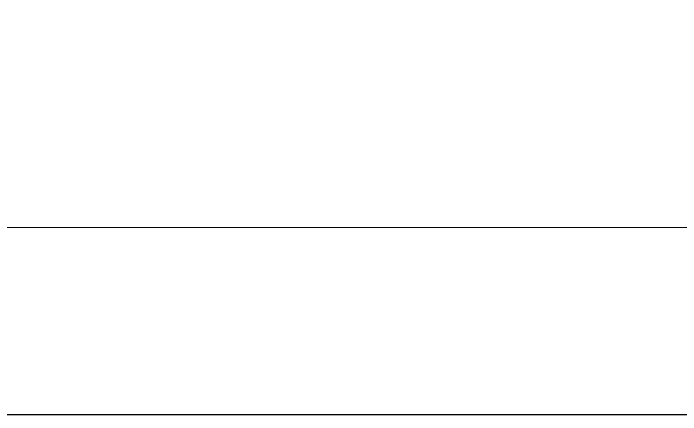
# Model space of a CAD drawing. Header units: millimetres. Extents: x 4003075 to 5615882, y 1445368 to 2591247.
# Drawn here: x 5311660 to 5363175, y 2294247 to 2325236 of the extents above; entities that cross this region are included whole.
import ezdxf

# ---------------------------------------------------------------- set-up
doc = ezdxf.new("R2010")
doc.units = ezdxf.units.MM
doc.layers.add('!!출력', color=9, linetype='Continuous', plot=False)
doc.layers.add('XR-평면도$0$A-XXXX-NPLT', color=9, linetype='Continuous', lineweight=15, plot=False)

msp = doc.modelspace()

# ---------------------------------------------------------------- linework, layer by layer
at = {"layer": '!!출력'}
msp.add_lwpolyline([(5195882, 2294247), (5615882, 2294247), (5615882, 2591247), (5195882, 2591247)], close=True, dxfattribs=at)
at = {"layer": 'XR-평면도$0$A-XXXX-NPLT'}
for points in [[(5195882, 2591247), (5615882, 2591247), (5615882, 2294247), (5195882, 2294247)], [(5195882, 2591247), (5615882, 2591247), (5615882, 2294247), (5195882, 2294247)], [(5195882, 2591247), (5615882, 2591247), (5615882, 2294247), (5195882, 2294247)], [(5569707, 2308697), (5210332, 2308697), (5210332, 2576797), (5569707, 2576797)], [(5569707, 2308697), (5210332, 2308697), (5210332, 2576797), (5569707, 2576797)], [(5569707, 2308697), (5210332, 2308697), (5210332, 2576797), (5569707, 2576797)]]:
    msp.add_lwpolyline(points, close=True, dxfattribs=at)

doc.saveas('drawing.dxf')
